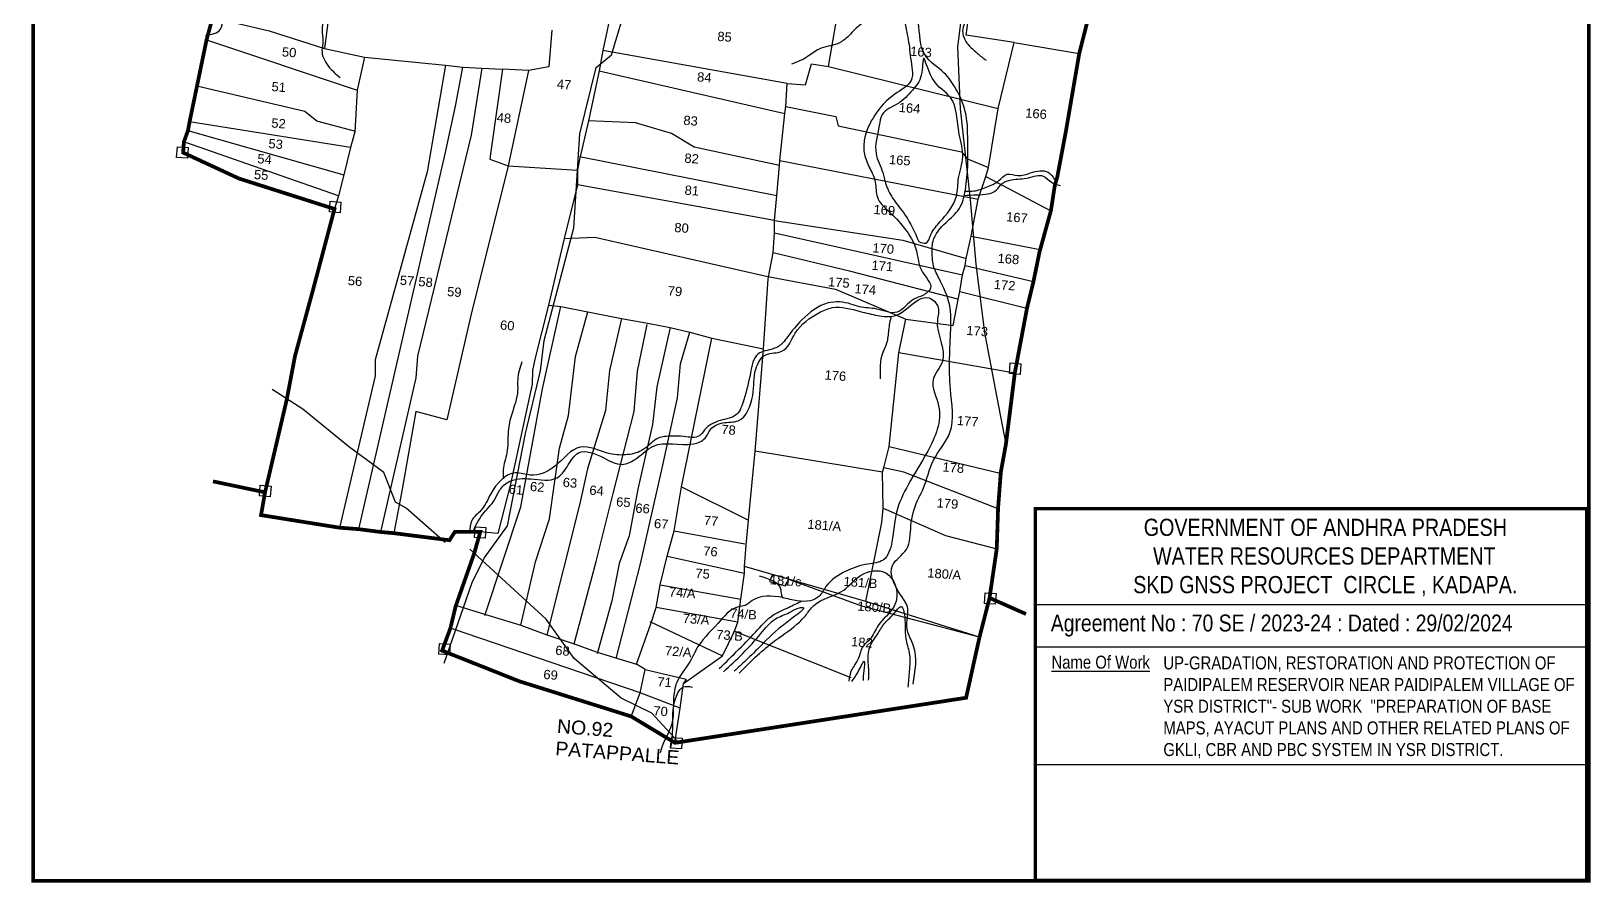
# Model space of a CAD drawing. Header units: inches. Extents: x 188909 to 208161, y 1616332 to 1627339.
# Drawn here: x 188909 to 192235, y 1623091 to 1624908 of the extents above; entities that cross this region are included whole.
import ezdxf

# ---------------------------------------------------------------- set-up
doc = ezdxf.new("R2010")
doc.units = ezdxf.units.IN
doc.header["$MEASUREMENT"] = 0
for name, color, linetype in [('FRAME 025', 7, 'Continuous'), ('PLOT', 7, 'Continuous'), ('PLOT NO', 7, 'Continuous'), ('ROAD', 1, 'Continuous'), ('STREAM', 4, 'Continuous'), ('text2', 7, 'Continuous'), ('TITLEBLOCK', 7, 'Continuous'), ('VILLAGE BOUNDARY', 5, 'Continuous'), ('VILLAGE BOUNDARY STONES', 1, 'Continuous')]:
    doc.layers.add(name, color=color, linetype=linetype)
doc.styles.add('ARIALN', font='ARIALN.TTF')
doc.styles.get("Standard").update_dxf_attribs({"font": 'arial.ttf'})

msp = doc.modelspace()

# ---------------------------------------------------------------- linework, layer by layer
at = {"layer": 'FRAME 025', "lineweight": -3}
for points in [[(191050.2, 1623684.7), (192225.9, 1623684.7)], [(191049.7, 1623594), (192225.4, 1623594)], [(191047.1, 1623343.4), (192222.9, 1623343.4)]]:
    msp.add_lwpolyline(points, dxfattribs=at)
at = {"layer": 'PLOT'}
for points in [[(189551.7, 1625003.7), (189534.4, 1624870.9), (189620, 1624851.9), (189604, 1624781.4), (189599, 1624692.9), (189590, 1624659.2), (189575.4, 1624600.8), (189563.9, 1624555.9), (189555.7, 1624528.2)], [(190148.9, 1624963.1), (190127.9, 1624866), (190120.5, 1624822.8), (190097.5, 1624716.1), (190078, 1624634), (190073.8, 1624611.2), (190073.9, 1624579.7), (190045.6, 1624465.4), (190011.9, 1624323), (189983.6, 1624210.5), (189977.9, 1624183.9), (189977.2, 1624154.4), (189931.4, 1623941.4), (189904.1, 1623835.9), (189866.7, 1623839.6)], [(190045.6, 1624465.4), (190111, 1624468.3), (190479.8, 1624384.5), (190624.4, 1624357.1), (190774.2, 1624293.1), (190875, 1624279.6), (190886.8, 1624338.3), (190889.5, 1624352.3), (190895.3, 1624387.8), (190901, 1624407.4), (190903.2, 1624422.5), (190913.2, 1624470.2), (190928.2, 1624549), (190945.1, 1624597.8), (190950.2, 1624616.4), (190970.8, 1624742.4), (191005.4, 1624883.6), (190902.6, 1624898.8), (190909.4, 1624945.9)], [(189293.8, 1624929.5), (189340.9, 1624925.7), (189416.7, 1624908.4), (189534.4, 1624870.9)], [(190019.4, 1624909.9), (190013, 1624831.6), (189969.3, 1624823.6), (189913.8, 1624826.4), (189888.5, 1624645.7), (189887.2, 1624634.7), (189926, 1624620.6), (189846.7, 1624301.3), (189795.3, 1624078.2), (189729.1, 1624096.2), (189699.8, 1623930.8), (189682.1, 1623836.6)], [(190281.9, 1623389.3), (190292.9, 1623463.5), (190299.8, 1623515.9), (190383.3, 1623574.8), (190408.9, 1623627.8), (190415.7, 1623646.4), (190422.4, 1623695.8), (190430, 1623751.1), (190430.1, 1623765.8), (190433.5, 1623810.7), (190438.6, 1623864.5), (190453.1, 1624011.4), (190470.8, 1624229.7), (190480.4, 1624379.2), (190491, 1624434.4), (190494.3, 1624477.2), (190494.3, 1624503.9), (190498.9, 1624557), (190504.7, 1624620.9), (190505.5, 1624631.7), (190515.9, 1624731.9), (190518, 1624746.7), (190521.2, 1624795.7), (190560.3, 1624793.2), (190572.7, 1624838), (190609.1, 1624832.3), (190625.3, 1624926.6)], [(189282.9, 1624889.1), (189604, 1624781.4)], [(191005.4, 1624883.6), (191144.1, 1624860.2)], [(189620, 1624851.9), (189792.4, 1624835.3), (189829.6, 1624830.6), (189869.8, 1624828.5), (189913.8, 1624826.4)], [(190521.2, 1624795.7), (190127.9, 1624866)], [(189792.4, 1624835.3), (189753.2, 1624607.8), (189642.3, 1624206.1), (189642.6, 1624172.1), (189566.1, 1623848.3)], [(189607.5, 1623845.1), (189791.5, 1624646), (189813.9, 1624747.5), (189829.6, 1624830.6)], [(189869.8, 1624828.5), (189847.2, 1624685.6), (189732.6, 1624214.4), (189729.1, 1624167.7), (189654.4, 1623842.5)], [(189969.3, 1624823.6), (189926, 1624620.6), (190073.8, 1624611.2)], [(190120.5, 1624822.8), (190515.9, 1624731.9)], [(190609.1, 1624832.3), (190970.8, 1624742.4)], [(189598.3, 1624694.3), (189517.7, 1624715.8), (189492.6, 1624736.2), (189262.4, 1624790)], [(190518, 1624746.7), (190625.2, 1624725.3), (190630.1, 1624705.8), (190892.7, 1624650.1), (190905.6, 1624635.1), (190950.2, 1624616.4)], [(189590, 1624659.2), (189246.7, 1624714.3)], [(190504.7, 1624620.9), (190322.7, 1624660.2), (190274.7, 1624689.2), (190197.7, 1624712.2), (190097.5, 1624716.1)], [(189243.2, 1624695.3), (189575.4, 1624600.8)], [(189563.9, 1624555.9), (189234.5, 1624671.4)], [(190077.9, 1624640), (190498.9, 1624557)], [(190505.5, 1624631.7), (190928.2, 1624549)], [(190494.3, 1624503.9), (190073.9, 1624579.7)], [(190945.1, 1624597.8), (191083.6, 1624524.5)], [(190494.3, 1624503.9), (190768, 1624461.9), (190903.2, 1624422.5)], [(190494.3, 1624477.2), (190895.3, 1624387.8)], [(190913.2, 1624470.2), (191064, 1624440.7)], [(190885.2, 1624335.8), (190657, 1624394.7), (190491, 1624434.4)], [(190901, 1624407.4), (191046.4, 1624373.3)], [(190889.5, 1624352.3), (191035, 1624315.7)], [(189876.3, 1623660.7), (189952.8, 1623893), (189999.4, 1624144.6), (190038.7, 1624320.4)], [(189953.1, 1623640.1), (189984.3, 1623775.7), (190014, 1623867.3), (190035.4, 1624018), (190054.5, 1624087.7), (190070, 1624213.7), (190096, 1624308.8)], [(190011.9, 1624323), (190038.7, 1624320.4), (190096, 1624308.8), (190167.7, 1624294.2), (190227.3, 1624284.1), (190271.3, 1624275.2), (190313.2, 1624265.1), (190360.8, 1624252.3), (190470.8, 1624229.7)], [(190167.7, 1624294.2), (190141.9, 1624183.6), (190133.4, 1624098.6), (190095.3, 1623974), (190078.8, 1623900.1), (190008.5, 1623620)], [(190066.6, 1623600.4), (190113.9, 1623775.8), (190149.7, 1623921.4), (190194.6, 1624096), (190202.1, 1624182.4), (190222.5, 1624281.7)], [(190271.3, 1624275.2), (190243.1, 1624148.7), (190234, 1624068.3), (190202.8, 1623930.2), (190184.3, 1623830.8), (190163.1, 1623772.1), (190147.1, 1623692.2), (190115.8, 1623579)], [(190688.9, 1623690.9), (190723.1, 1623859.4), (190725.8, 1623889.6), (190724.2, 1623967), (190727.6, 1623976.3), (190739, 1624021.8), (190759.5, 1624221.2), (190774.2, 1624293.1)], [(190156.4, 1623569.3), (190208.6, 1623771.5), (190254.5, 1623975.6), (190287, 1624125.3), (190293.5, 1624197.7), (190313.2, 1624265.1)], [(190188.3, 1623445.7), (190207.9, 1623496.2), (190218.5, 1623545.9), (190199.7, 1623556.8), (190230.2, 1623643.5), (190241.4, 1623677.7), (190250.2, 1623726.7), (190265.1, 1623787.2), (190280.4, 1623841.7), (190296.1, 1623935.2), (190360.8, 1624252.3)], [(191006.6, 1624178.2), (190759.5, 1624221.2)], [(190724.2, 1623967), (190453.1, 1624011.4)], [(190739, 1624021.8), (190978, 1623963.6)], [(190970.9, 1623888.6), (190770.1, 1623966.5), (190727.6, 1623976.3)], [(190296.1, 1623935.2), (190438.6, 1623864.5)], [(190725.8, 1623889.6), (190858.9, 1623831.8), (190970.8, 1623802.6)], [(190280.4, 1623841.7), (190430.5, 1623813.9)], [(190265.1, 1623787.2), (190430, 1623751.1)], [(190931.3, 1623614.5), (190688.9, 1623690.9), (190430.1, 1623765.8)], [(190250.2, 1623726.7), (190422.4, 1623695.8)], [(189813.9, 1623682.8), (189882.6, 1623661.7), (189953.1, 1623640.1), (190008.5, 1623620), (190066.6, 1623600.4), (190115.7, 1623582.9), (190160.2, 1623569.5), (190199.7, 1623556.8)], [(190415.7, 1623646.4), (190241.4, 1623677.7)], [(190228.4, 1623647.8), (190383.3, 1623574.8)], [(190292.9, 1623463.5), (190207.9, 1623496.2), (189802.9, 1623633.9)], [(190408.9, 1623627.8), (190656.8, 1623528.4)], [(190218.5, 1623545.9), (190305.9, 1623524.8), (190299.8, 1623515.9)]]:
    msp.add_lwpolyline(points, dxfattribs=at)
at = {"layer": 'PLOT NO'}
for points in [[(190489.9, 1623748.3), (190483.1, 1623733.8), (190517.2, 1623723.9), (190524.5, 1623737.7)], [(190931.3, 1623614.5), (190680.7, 1623680.8), (190503, 1623745.6)]]:
    msp.add_lwpolyline(points, dxfattribs=at)
at = {"layer": 'ROAD'}
for points in [[(190982.3, 1626181.7), (190969.7, 1626147.8), (190945.8, 1625985.7), (190924.3, 1625951.8), (190930.9, 1625882.7), (190914.8, 1625811.1), (190934.7, 1625721.6), (190931.5, 1625593.9), (190948.4, 1625441.5), (190943.4, 1625425.9), (190912.9, 1625432.9), (190916.3, 1625413.6), (190927, 1625398.9), (190902.5, 1625258.3), (190883.6, 1625192.2), (190898.9, 1625116.6), (190897.8, 1624982.4), (190884.1, 1624874.1), (190889.8, 1624742), (190911.1, 1624547.5), (190923.5, 1624410.5), (190941.9, 1624264.8), (190964.7, 1624144.7), (190987.6, 1624026.1)], [(189789.9, 1623559.4), (189849.5, 1623731.2), (189874.6, 1623783), (189924.5, 1623851.9), (189963.1, 1624049.4), (189995, 1624183.1), (190002.9, 1624247.8), (190066.5, 1624487.8), (190078.7, 1624688.6), (190113.6, 1624829.9), (190146.5, 1624857), (190181.2, 1624972.1), (190203.2, 1625087.2), (190258.9, 1625240.2), (190292.6, 1625326.3), (190318.5, 1625356.4), (190342.2, 1625430), (190405.5, 1625531.3), (190472.8, 1625645.7), (190525.5, 1625704), (190545.5, 1625799.7), (190599.3, 1625911.5), (190615.4, 1625957)], [(189791.4, 1623816.6), (189708.3, 1623889.8), (189685.7, 1623902.6), (189660.6, 1623966.3), (189585.6, 1624021.2), (189488.1, 1624100.9), (189422.8, 1624142.8)], [(190287.3, 1623393), (190232.6, 1623452.7), (190166.8, 1623484.8), (190066.9, 1623569.1), (190007.4, 1623653.3), (189844, 1623802.4)]]:
    msp.add_lwpolyline(points, dxfattribs=at)
at = {"layer": 'STREAM'}
for points in [[(190643.8, 1625750.6), (190626, 1625801.8), (190599.3, 1625825.8), (190615.5, 1625841.3), (190637.3, 1625866.8), (190657.6, 1625895.2), (190684.3, 1625877.3), (190697.6, 1625831.9), (190702.5, 1625741.2), (190696, 1625666.6), (190721.4, 1625637), (190742.4, 1625586.1), (190753.9, 1625546.6), (190726.4, 1625477.1), (190734.1, 1625446.7), (190758.7, 1625412.6), (190831.1, 1625376.4), (190857.8, 1625356.9), (190863.6, 1625332.5), (190914.8, 1625284.7), (190941.3, 1625239.7), (190941.7, 1625203.9), (190929.3, 1625129), (190913.2, 1625101.7), (190860.9, 1625105.3), (190806.8, 1625097.1), (190787.9, 1625056.9), (190778.1, 1625022.8), (190767.4, 1624972), (190774.1, 1624916.1), (190781.7, 1624873.8), (190784.4, 1624849.6), (190785.4, 1624802.5), (190750.5, 1624773), (190708.2, 1624728.5), (190685.5, 1624674.5), (190686, 1624645), (190697.3, 1624615.2), (190709.1, 1624585.4), (190713.5, 1624553.3), (190737, 1624523.7), (190771, 1624487.6), (190796.7, 1624438.6), (190809.6, 1624393.7), (190826.9, 1624359.3), (190810.4, 1624343.8), (190791.6, 1624335.8), (190755.6, 1624308), (190712.4, 1624314.7), (190675.5, 1624319.5), (190657, 1624325.4), (190608.6, 1624327.7), (190552.5, 1624291.6), (190521.9, 1624255.1), (190512.1, 1624242.7), (190491, 1624229.9), (190459.3, 1624219), (190442.8, 1624177.8), (190428.5, 1624120.8), (190413.1, 1624089.9), (190378.3, 1624076.8), (190345, 1624056.9), (190334.1, 1624044.4), (190300.8, 1624042.7), (190274.2, 1624043.6), (190246.3, 1624039.2), (190214.3, 1624014.9), (190180.8, 1624004.1), (190143.5, 1624006), (190080, 1624020.2), (190025.9, 1623979.7), (189973.3, 1623960.2), (189941.9, 1623965.1), (189889.1, 1623920.8), (189867.9, 1623885), (189848.4, 1623863.5), (189844.3, 1623838.8)], [(189280.9, 1624898.4), (189312.1, 1624911.4), (189321.7, 1624954.5), (189353.5, 1624974.2), (189433.5, 1625015.6), (189471.5, 1625021.8), (189509.8, 1625056.4), (189543.7, 1625115.8), (189560.3, 1625156), (189586.3, 1625230.4), (189623.1, 1625251.1), (189660.1, 1625267.7), (189712.9, 1625267.7), (189754.5, 1625273.2), (189796.6, 1625281.3), (189861.2, 1625284.7), (189921, 1625347), (189957, 1625368.2), (189988.2, 1625380.3), (190003.9, 1625403), (190039.1, 1625442.6), (190091, 1625448.2), (190147.5, 1625441.6), (190206.9, 1625427.2), (190256.6, 1625421.1), (190287.7, 1625431.4), (190315.7, 1625449.2), (190325.3, 1625498.6), (190348.3, 1625567.9), (190384.7, 1625607.6), (190399.9, 1625641.2), (190439, 1625704.6), (190505.1, 1625718.1), (190558.6, 1625724.6), (190587.7, 1625797.4), (190593.7, 1625818.1), (190615.1, 1625801.6), (190625.5, 1625784.1), (190634.5, 1625765.4), (190642.7, 1625742.6), (190636.8, 1625695.2), (190631.9, 1625647.7), (190629.8, 1625620.8)], [(190789.5, 1623514.3), (190790.7, 1623595.8), (190778.8, 1623625.5), (190776.7, 1623652.1), (190778.5, 1623675.2), (190762.9, 1623705.1), (190745.8, 1623767.7), (190775.3, 1623802), (190785.1, 1623852.8), (190799.2, 1623906), (190811.1, 1623931.1), (190833.2, 1623992.1), (190868.3, 1624051.5), (190869.3, 1624144), (190867.5, 1624209.1), (190869.9, 1624271.4), (190867.8, 1624321.7), (190844.5, 1624381), (190832.2, 1624411.1), (190830.7, 1624428.5), (190832.2, 1624459.2), (190859.9, 1624499.5), (190887.7, 1624528.4), (190901.3, 1624569.3), (190906.3, 1624673.2), (190901, 1624736.2), (190880.9, 1624784.8), (190855.6, 1624818.7), (190815.7, 1624855.6), (190800.6, 1624926.9), (190795.8, 1624969.7), (190805.9, 1625006.2), (190817.8, 1625047.7), (190845.9, 1625070.5), (190910.9, 1625088.9), (190936.7, 1625091.4), (190960.5, 1625105.7), (190967, 1625191.5), (190956.7, 1625267.9), (190904.2, 1625338.4), (190902.1, 1625358.3), (190852.7, 1625392.8), (190858.1, 1625406.3), (190928.3, 1625404.6), (190959.1, 1625415.4), (190995.4, 1625411.9), (191030.5, 1625402), (191063, 1625386.3), (191098.8, 1625377), (191124.3, 1625374.4), (191151.4, 1625356.2), (191187.8, 1625363.7), (191228.3, 1625367.2)], [(190942.4, 1625094.1), (190925.8, 1625049.4), (190916.9, 1625013.5), (190909.4, 1624945.9), (190895.5, 1624911.6), (190902.3, 1624885.2), (190912.7, 1624873), (190926.8, 1624860.1), (190945.4, 1624845.7)], [(189517.1, 1625063.7), (189522.6, 1625025.2), (189533.5, 1624977.8), (189533.5, 1624948.1), (189529.5, 1624905), (189530.7, 1624880.5), (189529, 1624867.7), (189543.1, 1624832.3), (189567.9, 1624808.3)], [(190770.5, 1624993.7), (190740.2, 1624968.6), (190714.7, 1624942.8), (190675.2, 1624919.7), (190649.5, 1624894.8), (190628.2, 1624880.8), (190589.3, 1624869.3), (190563.6, 1624852.5), (190530.5, 1624837.2)], [(190802, 1624458.6), (190772.4, 1624516), (190745.9, 1624551.6), (190731, 1624583.2), (190725, 1624605.8), (190710.7, 1624646.4), (190717.5, 1624706.1), (190723.8, 1624729.7), (190756.3, 1624752.5), (190788.7, 1624781.9), (190807.1, 1624813.9), (190812.1, 1624849.4), (190830.4, 1624807.6), (190869.6, 1624765.9), (190888.2, 1624688), (190895.8, 1624639.3), (190886.8, 1624594.8), (190882.2, 1624555.7), (190846.8, 1624500.5), (190827.8, 1624473.7), (190816.7, 1624455.6), (190802, 1624458.6)], [(190900.5, 1624566.5), (190919.4, 1624566.7), (190945.8, 1624574.6), (190972.7, 1624588.7), (190990.6, 1624602.2), (191013.2, 1624599.6), (191039.9, 1624605), (191077.8, 1624606.6), (191091.4, 1624591.3)], [(190897.8, 1624557.1), (190926.6, 1624558.5), (190967.3, 1624568.7), (190979.5, 1624582.5), (190999.4, 1624590.3), (191035.9, 1624594.8), (191066.8, 1624598.4), (191084.7, 1624585.3), (191103.3, 1624578.1)], [(189849.5, 1623836.7), (189871, 1623875.9), (189897.6, 1623908.8), (189908.2, 1623928.7), (189928.2, 1623946.5), (189974.1, 1623952.4), (190030.3, 1623954.8), (190051.6, 1623977.8), (190076, 1624007.8), (190130, 1623997.1), (190169, 1623983.4), (190200.3, 1623996.3), (190236.2, 1624022.4), (190321.1, 1624027.3), (190346.1, 1624039.3), (190357.5, 1624057.7), (190384.1, 1624071.8), (190416.5, 1624076.5), (190447.7, 1624130.4), (190454.2, 1624186.7), (190475.6, 1624217.1), (190509.9, 1624224.7), (190538.4, 1624263), (190588.9, 1624306.8), (190616.9, 1624317.7), (190676.8, 1624309.5), (190695.7, 1624304.9), (190732.4, 1624298.7), (190752.2, 1624300.9), (190779.3, 1624318.2), (190823.7, 1624338.3), (190843.4, 1624317.8), (190841.4, 1624291.3), (190852.1, 1624202.6), (190832.5, 1624164.1), (190844.2, 1624108.1), (190820.9, 1624011.8), (190779.1, 1623939.5), (190754.3, 1623881.1), (190744.5, 1623818), (190726, 1623779.2), (190693.5, 1623770.7), (190646.9, 1623755.6), (190603.9, 1623722.5), (190588.6, 1623701.4), (190570.2, 1623692.3), (190542.8, 1623692.1), (190511, 1623699.1), (190446.4, 1623692.6), (190431.5, 1623682.3), (190417.6, 1623679.3), (190373, 1623643.8), (190326.3, 1623586.9), (190317.2, 1623568.4), (190285.6, 1623518.1), (190278.7, 1623481.7), (190274.6, 1623427.8), (190252.5, 1623375.8), (190250.5, 1623368.2)], [(190742.8, 1624299.7), (190737.3, 1624269.7), (190733.2, 1624241.8), (190724.9, 1624221.9), (190719.6, 1624165.7)], [(189955.3, 1624201.9), (189946.4, 1624164.3), (189946.3, 1624141.2), (189933.8, 1624090.5), (189926.1, 1624053.9), (189925.4, 1624029.8), (189923.2, 1624007.9), (189915.6, 1623971.8), (189915.8, 1623952.5)], [(190419, 1623537.8), (190489.7, 1623603.2), (190541.9, 1623642.1), (190562.2, 1623663.3), (190577.3, 1623681.8), (190641.9, 1623715.2), (190677.5, 1623746.2), (190731.8, 1623751.7), (190754.4, 1623695.3), (190749.2, 1623680.6), (190715.1, 1623639.4), (190697.3, 1623610.2), (190683, 1623595.3), (190672.8, 1623568.8), (190658.6, 1623544.7), (190652.7, 1623521)], [(190461.1, 1623745.6), (190507.3, 1623715.7), (190510.3, 1623700.9), (190512.4, 1623698)], [(190376.4, 1623547.5), (190418.3, 1623589), (190458.9, 1623631), (190490.4, 1623661.5), (190524.1, 1623678.1), (190538.3, 1623685.2), (190552, 1623691.5)], [(190385.5, 1623540.8), (190465.1, 1623622.4), (190496.2, 1623653.7), (190525.1, 1623667.1), (190544.5, 1623676.5), (190554.2, 1623678.1), (190524.7, 1623649.8), (190465.5, 1623596.8), (190432.9, 1623565.1), (190408.4, 1623542.3)], [(190694.9, 1623523.3), (190694.6, 1623555.7), (190693.9, 1623577.2), (190704.4, 1623607.4), (190713.1, 1623620), (190727.7, 1623643), (190747.9, 1623663.8), (190763.3, 1623680), (190772.5, 1623645.1), (190774.1, 1623612.1), (190781.4, 1623581), (190781.6, 1623541.8), (190778.5, 1623507.8)], [(190659, 1623520.1), (190673.5, 1623542.7), (190685.6, 1623563.2), (190684.5, 1623543.2), (190682.9, 1623522.4)], [(190273.2, 1623379.2), (190276.8, 1623408.9), (190288, 1623495.6), (190299.4, 1623508.4), (190319, 1623508.2)]]:
    msp.add_spline(points, degree=3, dxfattribs=at)
at = {"layer": 'VILLAGE BOUNDARY', "color": 5}
for points, const_width in [([(188912.9, 1627140.7), (192231, 1627140.7), (192231, 1623094.6), (188912.9, 1623094.6)], 8), ([(192225.9, 1623096.3), (191050.2, 1623096.3), (191050.2, 1623889), (192225.9, 1623889)], 7)]:
    msp.add_lwpolyline(points, close=True, dxfattribs=dict(at, const_width=const_width))
at = {"layer": 'VILLAGE BOUNDARY', "const_width": 8}
msp.add_lwpolyline([(191163.7, 1624937.4), (191144.1, 1624860.2), (191116.1, 1624697), (191097.1, 1624595.9), (191092.1, 1624579.4), (191083.6, 1624524.5), (191059.4, 1624436.9), (191046.4, 1624373.3), (191032.8, 1624317.4), (191006.6, 1624178.2), (190987.6, 1624026.1), (190976.8, 1623966.9), (190970.9, 1623888.6), (190968.1, 1623803.2), (190952.7, 1623698.5), (191030.4, 1623664.1), (190952.7, 1623698.5), (190931.3, 1623614.5), (190902.7, 1623485.4), (190281.9, 1623389.3), (190188.3, 1623445.7), (189950.2, 1623520.5), (189785.2, 1623586), (189802.9, 1623633.9), (189814, 1623680.3), (189854, 1623794.5), (189866.7, 1623839.6), (189812.6, 1623839.5), (189800.9, 1623821.5), (189682.1, 1623836.6), (189653.2, 1623839.2), (189607.5, 1623845.1), (189566.1, 1623848.3), (189399.1, 1623875.1), (189407.6, 1623923.7), (189296.5, 1623947.1), (189407.6, 1623923.7), (189453.8, 1624121.1), (189471.5, 1624214.6), (189510, 1624356), (189555.7, 1624528.2), (189351.9, 1624593.2), (189232.9, 1624648.4), (189234.5, 1624671.4), (189243.2, 1624695.3), (189246.7, 1624714.3), (189282.9, 1624889.1), (189293.8, 1624929.5)], dxfattribs=at)
at = {"layer": 'VILLAGE BOUNDARY STONES'}
for points in [[(189220.6, 1624661), (189243.6, 1624659.2), (189241.9, 1624636.4), (189218.9, 1624638.2)], [(189546.5, 1624544.6), (189569.5, 1624542.9), (189567.8, 1624520.1), (189544.8, 1624521.8)], [(190996.8, 1624199.7), (191019.8, 1624197.9), (191018, 1624175.2), (190995, 1624176.9)], [(189397.3, 1623938.9), (189420.3, 1623937.2), (189418.6, 1623914.4), (189395.6, 1623916.1)], [(189855.8, 1623850.2), (189878.8, 1623848.5), (189877, 1623825.7), (189854.1, 1623827.4)], [(190943.7, 1623709.4), (190966.7, 1623707.7), (190965, 1623684.9), (190942, 1623686.7)], [(189779.7, 1623601.3), (189802.7, 1623599.5), (189801, 1623576.8), (189778, 1623578.5)], [(190274.3, 1623400.9), (190297.3, 1623399.2), (190295.5, 1623376.4), (190272.5, 1623378.1)]]:
    msp.add_lwpolyline(points, close=True, dxfattribs=at)

# ---------------------------------------------------------------- texts
at = {"layer": 'PLOT NO'}
for s, p in [('85', (190371.6, 1624887)), ('50', (189443, 1624853.8)), ('163', (190782.9, 1624855.2)), ('84', (190328.5, 1624800.5)), ('51', (189420.8, 1624779.7)), ('47', (190029.4, 1624785.3)), ('164', (190758.5, 1624735.3)), ('166', (191028.2, 1624723.5)), ('52', (189420.4, 1624702.1)), ('48', (189901.1, 1624713.7)), ('83', (190299.1, 1624707.9)), ('53', (189414.3, 1624658.2)), ('54', (189390.6, 1624625.9)), ('82', (190301.4, 1624627.2)), ('165', (190737.6, 1624624.2)), ('55', (189383.4, 1624592.2)), ('81', (190301.8, 1624558.9)), ('169', (190704.7, 1624517.7)), ('167', (190987.5, 1624502)), ('80', (190279.9, 1624479.2)), ('170', (190702.3, 1624435.7)), ('171', (190700.4, 1624398.6)), ('168', (190969.3, 1624413.5)), ('56', (189583.5, 1624365.9)), ('57', (189694.5, 1624366.7)), ('58', (189734, 1624363.7)), ('175', (190607.7, 1624363.3)), ('172', (190961.2, 1624357.8)), ('59', (189795.3, 1624342.5)), ('79', (190265.9, 1624344.1)), ('174', (190664.1, 1624348.7)), ('60', (189908.2, 1624271.1)), ('173', (190902.7, 1624259.7)), ('176', (190600.3, 1624164.6)), ('177', (190882.4, 1624067.5)), ('78', (190380.1, 1624048.4)), ('178', (190851.8, 1623968.3)), ('62', (189972, 1623926.7)), ('63', (190041.9, 1623935.4)), ('61', (189926.7, 1623920.8)), ('64', (190098.7, 1623918.9)), ('65', (190155.8, 1623894)), ('179', (190839.3, 1623891.7)), ('66', (190196.8, 1623880.6)), ('67', (190236.5, 1623847.7)), ('77', (190342.7, 1623854.2)), ('181/A', (190563.6, 1623846.1)), ('76', (190341.5, 1623788.9)), ('75', (190324.8, 1623741.5)), ('181/c', (190483.6, 1623727.8)), ('181/B', (190640.7, 1623724.3)), ('180/A', (190819.4, 1623742.4)), ('74/A', (190268.4, 1623701.8)), ('74/B', (190398.8, 1623656.4)), ('180/B', (190670.1, 1623671.6)), ('73/A', (190297.8, 1623645.3)), ('73/B', (190369.2, 1623610.9)), ('182', (190656.8, 1623595.7)), ('68', (190026, 1623577.1)), ('72/A', (190259.8, 1623576.2)), ('69', (190000.6, 1623525.7)), ('71', (190243.6, 1623510.1)), ('70', (190235.1, 1623448.1))]:
    msp.add_text(s, height=19.78, rotation=355.6618, dxfattribs=at).set_placement(p)
at = {"layer": 'text2'}
for s, p in [('NO.92', (190029.5, 1623410.5)), ('PATAPPALLE', (190025.9, 1623362.9))]:
    msp.add_text(s, height=29.67, rotation=355.6618, dxfattribs=at).set_placement(p)
at = {"layer": 'TITLEBLOCK', "extrusion": (0.000201441, 0.004807, 0.999988), "style": 'ARIALN'}
msp.add_text('%%UName Of Work', height=27.729, rotation=359.9999, dxfattribs=at).set_placement((191084.7, 1623528.6, 7839.4))
at = {"layer": 'TITLEBLOCK', "extrusion": (0.000201441, 0.004807, 0.999988), "attachment_point": 1, "text_direction": (1, -1e-06, -0.000201), "style": 'ARIALN'}
for s, insert, char_height, width in [('\\pi47.97778;GOVERNMENT OF ANDHRA PRADESH  \\P\\pi67.92599;WATER RESOURCES DEPARTMENT      \\P\\pi25.55325;SKD GNSS PROJECT  CIRCLE , KADAPA.', (191233.6, 1623867.4, -5.6), 36.67, 864.868), ('Agreement No : 70 SE / 2023-24 : Dated : 29/02/2024', (191083.4, 1623662.9, -6.6), 36.047, 1163.558), ('UP-GRADATION, RESTORATION AND PROTECTION OF PAIDIPALEM RESERVOIR NEAR PAIDIPALEM VILLAGE OF YSR DISTRICT"- SUB WORK  "PREPARATION OF BASE MAPS, AYACUT PLANS AND OTHER RELATED PLANS OF GKLI, CBR AND PBC SYSTEM IN YSR DISTRICT.', (191323.4, 1623573.7, -5.9), 27.7286, 895.045)]:
    msp.add_mtext(s, dxfattribs=dict(at, insert=insert, char_height=char_height, width=width))

doc.saveas('drawing.dxf')
